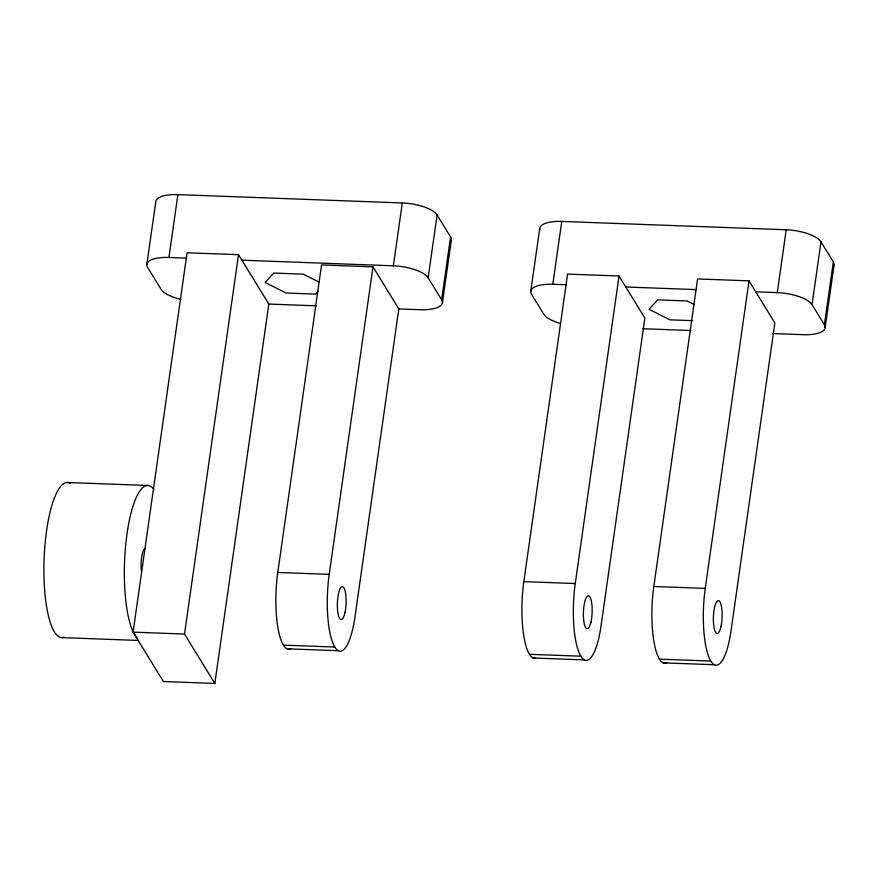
<?xml version="1.0" encoding="UTF-8"?>
<svg xmlns="http://www.w3.org/2000/svg" width="878" height="878" viewBox="0 0 878 878"><rect width="100%" height="100%" fill="white"/><g stroke="black" fill="none" stroke-linecap="round" stroke-linejoin="round"><path stroke-width="1.32" d="M146.824 264.585L155.779 201.731A29.106 10.338 8.1 0 1 177.883 194.609L402.311 202.961A29.106 10.338 8.1 0 1 437.101 214.978L450.579 236.928A29.106 10.338 8.1 0 1 451.029 241.055M180.956 299.365A29.106 10.338 8.1 0 1 161.091 289.334L147.614 267.384A29.106 10.338 8.1 0 1 168.927 257.463L177.883 194.609M133.083 632.138L187.069 252.776L238.509 254.686L268.833 304.073L214.836 683.435L163.407 681.526L133.083 632.138L184.512 634.059L214.836 683.435M184.512 634.059L238.509 254.686M290.794 648.732A55.786 14.728 -87.9 0 1 277.777 572.467L321.546 264.926L372.985 266.846L398.81 308.913L355.041 616.444A55.786 14.728 -87.9 0 1 334.781 647.042L283.353 645.132M334.781 647.042A55.786 14.728 -87.9 0 1 329.217 574.377L372.985 266.846M398.425 308.902L420.321 309.714A29.106 10.338 8.1 0 0 441.634 299.782L428.157 277.832A29.106 10.338 8.1 0 0 393.366 265.814L402.311 202.961M428.157 277.832L437.101 214.978M441.634 299.782L450.579 236.928M442.424 302.592L451.369 239.738M530.762 291.397L539.707 228.543M560.219 323.411A29.281 10.404 8.1 0 1 543.866 314.313L531.508 294.196A29.281 10.404 8.1 0 1 552.822 284.274L561.766 221.421L786.205 229.773A29.281 10.404 8.1 0 1 820.996 241.79L833.354 261.918A29.281 10.404 8.1 0 1 833.738 266.023M535.547 658.346A55.786 14.728 -87.9 0 1 523.826 581.631L567.594 274.101L619.023 276.01L644.858 318.077L601.09 625.619A55.786 14.728 -87.9 0 1 580.83 656.206L529.39 654.297M580.83 656.206A55.786 14.728 -87.9 0 1 575.255 583.552L619.023 276.01M666.819 662.736A55.786 14.728 -87.9 0 1 653.814 586.471L697.582 278.941L749.011 280.85L774.846 322.917L731.078 630.459A55.786 14.728 -87.9 0 1 710.807 661.057L659.378 659.137M710.807 661.057A55.786 14.728 -87.9 0 1 705.243 588.392L749.011 280.85M772.98 333.574L803.096 334.694A29.281 10.404 8.1 0 0 824.409 324.772L812.051 304.644A29.281 10.404 8.1 0 0 777.26 292.626L786.205 229.773M812.051 304.644L820.996 241.79M824.409 324.772L833.354 261.918M825.155 327.56L834.1 264.706M318.066 291.287L315.487 294.119L286.03 293.022L265.167 282.486L273.771 273.058L303.228 274.156L319.449 282.343M168.927 257.463L186.718 258.121M241.461 260.162L393.366 265.814M552.822 284.274L566.266 284.768M625.762 286.985L696.188 289.608M755.749 291.825L777.26 292.626M268.416 304.051L316.31 305.84M692.676 320.679L669.914 319.833L649.061 309.297L657.666 299.87L687.123 300.967L694.07 304.479M642.981 328.734L690.876 330.512M67.189 482.494L147.614 485.49M277.777 572.467L329.217 574.377M523.826 581.631L575.255 583.552M653.814 586.471L705.243 588.392M61.943 637.615L138.274 640.457M286.941 648.809L338.37 650.73M532.99 657.984L584.419 659.894M662.967 662.824L714.407 664.734M539.838 229.926A29.281 10.404 8.1 0 1 561.766 221.421M137.648 638.525A77.615 20.49 -87.9 0 1 125.96 542.242A77.615 20.49 -87.9 0 1 153.815 489.2M64.105 637.165A77.615 20.49 -87.9 0 1 44.13 558.276A77.615 20.49 -87.9 0 1 70.361 483.405M141.577 571.578A14.553 3.841 -87.9 0 1 145.089 548.585M721.036 626.354A16.495 4.357 -87.9 0 0 718.654 600.64A16.495 4.357 -87.9 0 0 713.595 624.225A16.495 4.357 -87.9 0 0 721.036 626.354M590.905 622.184A16.495 4.357 -87.9 0 0 588.886 595.877A16.495 4.357 -87.9 0 0 583.541 618.628A16.495 4.357 -87.9 0 0 590.905 622.184M345.01 612.339A16.495 4.357 -87.9 0 0 342.629 586.625A16.495 4.357 -87.9 0 0 337.558 610.221A16.495 4.357 -87.9 0 0 345.01 612.339"/></g></svg>
